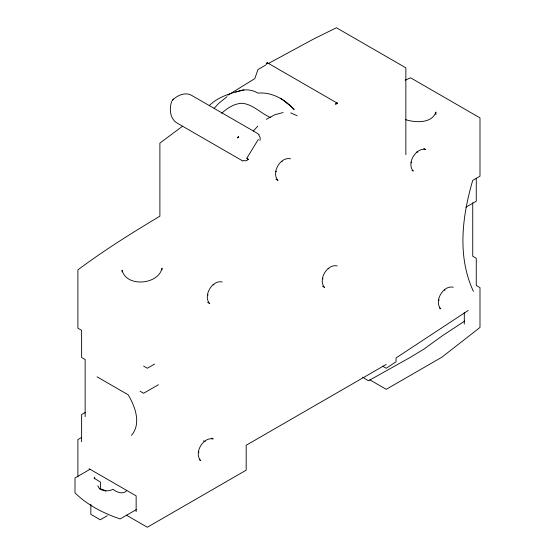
<?xml version="1.0" encoding="UTF-8"?>
<svg xmlns="http://www.w3.org/2000/svg" width="555" height="555" viewBox="0 0 555 555"><rect width="100%" height="100%" fill="white"/><g stroke="black" fill="none" stroke-linecap="round" stroke-linejoin="round"><path stroke-width="0.83" d="M162.005 269.903L162.005 268.197C158.487 284.847 126.256 287.546 122.058 270.195L122.058 271.929M435.897 114.559L435.897 112.02C432.081 123.73 415.112 122.724 405.476 119.609M259.99 140.533L260.226 137.793L258.831 135.052L259.123 134.581L256.861 133.04L191.739 95.446C185.252 91.631 177.038 95.411 172.307 100.379L173.562 99.019M171.793 101.211C168.991 108.822 169.872 119.387 177.815 123.481L242.937 161.075L243.222 160.603L246.163 160.811L248.432 159.458L246.76 158.321L258.325 139.395M126.797 490.481C123.335 494.956 116.557 492.223 113.005 489.316C108.308 491.73 99.56 491.723 97.846 485.687M131.493 435.328C141.539 423.652 135.129 406.406 128.163 394.785L97.056 376.824M214.14 108.357L218.614 103.452L227.044 96.681M253.364 131.008L257.846 126.103M221.681 113.248C227.245 108.169 233.981 103.736 241.702 103.272C252.796 103.979 260.892 113.574 270.798 117.598M209.256 105.582C218.115 96.889 230.041 93.469 241.716 90.271C247.287 89.216 253.038 90.174 257.915 93.094C272.019 91.887 284.951 99.421 294.171 109.543L289.981 105.408L285.874 102.585M182.602 126.179L159.889 143.1L159.889 216.186C131.833 232.954 104.111 250.305 77.894 269.862L77.894 328.165L81.62 330.315L81.62 357.496L85.151 359.536L85.151 416.611M468.226 310.446L396.041 357.933L396.041 361.784L386.231 368.242L382.555 366.12M464.708 321.054L442.286 335.81L423.701 349.255L409.999 357.538L368.458 380.792L362.609 377.15M227.911 95.21L254.828 78.595L257.95 69.548L265.63 65.088M154.595 364.059L147.332 368.249L143.599 366.099M85.234 412.483L81.62 414.571L81.62 441.752M158.404 384.733L143.599 393.28L140.068 391.24M465.902 207.202L476.266 201.215L476.266 178.287M81.536 437.493L77.894 439.595L77.894 476.787M89.945 469.336L75.008 477.952L75.008 492.902C87.572 505.23 103.591 513.326 120.123 518.953L136.551 509.462M107.281 515.72L100.254 519.778L90.84 514.339L90.84 504.377M386.231 364.406L246.184 445.263L246.184 470.175L147.332 527.25L126.401 515.165M268.495 63.457L313.554 39.058L336.413 27.75L405.851 67.835L405.851 154.672M266.275 119.325L274.857 114.732L283.147 112.547M405.171 80.177L410.554 77.797L479.992 117.889L479.992 176.192L472.728 180.382C462.19 216.186 457.077 256.514 473.436 291.41M235.632 92.081L243.923 89.896M99.858 488.941L102.633 489.371L105.811 491.05M416.84 151.938L417.735 152.209M290.501 158.799C280.483 156.392 270.923 172.945 278.013 180.417L275.911 179.203M281.413 161.47L282.266 161.727M453.275 287.233C443.265 284.833 433.705 301.386 440.795 308.857L439.394 308.046M444.194 289.904L445.048 290.168M337.162 265.928C327.152 263.521 317.592 280.074 324.682 287.546L322.58 286.331M328.081 268.599L328.935 268.863M222.229 281.995C212.211 279.588 202.658 296.141 209.741 303.613L207.646 302.399M213.141 284.666L213.994 284.93M204.205 441.378L205.1 441.648L203.609 440.788M290.709 112.887L297.147 115.738M423.729 148.303L425.831 149.517C415.813 147.117 406.253 163.669 413.343 171.141L411.942 170.329M267.524 62.888L336.961 102.973M246.933 158.598L248.432 159.458M369.81 379.835L386.231 389.319L441.94 357.156L479.992 327.443L479.992 287.622L476.266 285.471L476.266 258.297L472.735 256.257L472.735 202.637M211.795 438.145L213.196 438.956C203.179 436.556 193.619 453.109 200.709 460.581L199.307 459.769M89.071 468.704L136.148 495.879L136.148 511.738M286.977 102.855L280.546 98.249M410.943 162.143L411.63 162.781M438.561 299.651L439.22 300.255M275.786 171.211L276.439 171.821M322.455 278.346L323.107 278.95M207.514 294.414L208.167 295.017M198.308 451.583L198.995 452.221M464.299 312.347L464.299 324.03M100.448 489.538L100.448 482.066L95.058 478.798L94.315 477.196L94.315 478.854M238.026 137.231L237.422 137.973L238.685 136.613L238.026 137.231M267.364 62.833L266.573 63.291L267.753 63.395L267.364 62.833M267.753 63.395L266.185 64.297A1.11 0.638 -60 0 1 266.969 62.937A1.11 0.638 -60 0 1 267.753 63.395M336.795 102.925L336.011 103.376L337.19 103.48L336.795 102.925M337.19 103.48L335.622 104.389A1.11 0.638 -60 0 1 336.406 103.029A1.11 0.638 -60 0 1 337.19 103.48"/></g></svg>
